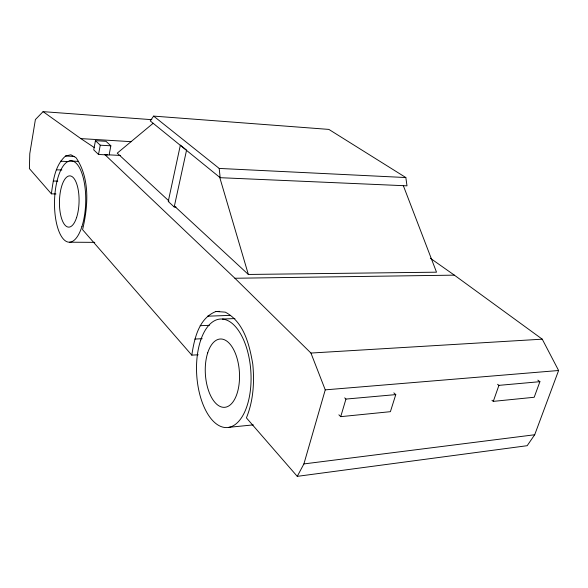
<?xml version="1.0" encoding="UTF-8"?>
<svg xmlns="http://www.w3.org/2000/svg" width="588" height="588" viewBox="0 0 588 588"><rect width="100%" height="100%" fill="white"/><g stroke="black" fill="none" stroke-linecap="round" stroke-linejoin="round"><path stroke-width="0.88" d="M55.97 193.974L51.384 193.827C53.192 180.582 54.912 165.375 65.562 156.011L70.891 154.776L76.095 157.746C90.184 178.539 88.141 206.278 82.577 229.665L191.806 355.145L198.2 354.777M95.454 140.672L93.742 149.867L98.519 154.46L109.096 155.026L110.86 145.809L105.98 141.304L95.454 140.672L100.261 145.192L110.86 145.809M98.519 154.46L100.261 145.192M191.806 355.145C194.327 338.747 198.7 318.196 216.002 311.478L219.669 311.353M174.202 206.983L186.558 150.161L180.362 145.133L168.249 201.471L174.202 206.983L176.032 207.035M216.002 311.478L225.3 312.147C244.02 322.084 249.452 344.833 252.781 364.112C254.516 382.259 253.384 400.854 246.409 417.877L297.256 476.353L303.9 463.925L325.252 389.859L310.934 353.05L234.913 278.256L104.877 154.622L107.611 154.769M393.842 392.858L395.775 394.607L390.395 411.681L340.724 416.657L345.942 399.076L344.693 397.863M493.288 401.369L498.925 385.36L539.909 381.685L534.191 397.267L493.288 401.369L491.943 400.274M297.256 476.353L527.171 445.697L534.698 434.752L558.6 370.506L542.246 339.173L454.348 275.147L430.357 258.264M153.637 116.101L150.234 120.915L220.169 177.694L406.999 185.83L405.838 177.547L328.854 129.404L153.637 116.101L219.199 168.433L405.838 177.547M151.836 119.68L43.086 111.647L35.39 119.555L29.782 153.689L29.4 168.616L51.384 193.827M153.145 123.296L117.247 153.152L169.013 201.052M303.9 463.925L534.698 434.752M228.96 427.314L253.31 424.881M345.942 399.076L395.775 394.607M325.252 389.859L558.6 370.506M310.934 353.05L542.246 339.173M194.841 339.063L202.169 338.71M200.163 325.701L209.321 325.326M222.389 319.041L234.906 318.571M207.395 316.197L230.342 315.381M234.913 278.256L454.348 275.147M175.062 206.653L248.349 274.456L436.516 272.185L403.302 185.558M69.612 242.205L94.764 242.359M53.207 180.986L57.778 181.155M56.345 169.792L61.836 170.035M69.634 160.95L78.594 161.391M60.579 161.2L68.811 161.604M65.562 156.011L74.727 156.482M109.442 154.872L120.408 155.452M43.086 111.647L80.828 138.599L131.249 141.679M80.828 138.599L94.352 147.617M537.836 380.12L539.909 381.685M497.566 384.28L498.925 385.36M338.879 414.805L340.724 416.657M219.471 176.518L248.349 274.456M219.199 168.433L220.169 177.694M76.587 217.56A25.629 9.805 -88.7 0 0 71.258 176.179A25.629 9.805 -88.7 0 0 59.932 210.783A25.629 9.805 -88.7 0 0 76.587 217.56M81.908 226.623A40.712 15.597 -88.7 0 0 73.132 161.215A40.712 15.597 -88.7 0 0 55.353 216.693A40.712 15.597 -88.7 0 0 81.908 226.623M207.704 352.859A34.229 17.045 86.4 0 0 222.066 407.124A34.229 17.045 86.4 0 0 237.39 359.488A34.229 17.045 86.4 0 0 207.704 352.859M200.648 340.349A54.368 27.121 86.4 0 0 222.837 427.131A54.368 27.121 86.4 0 0 247.864 352.366A54.368 27.121 86.4 0 0 200.648 340.349"/></g></svg>
